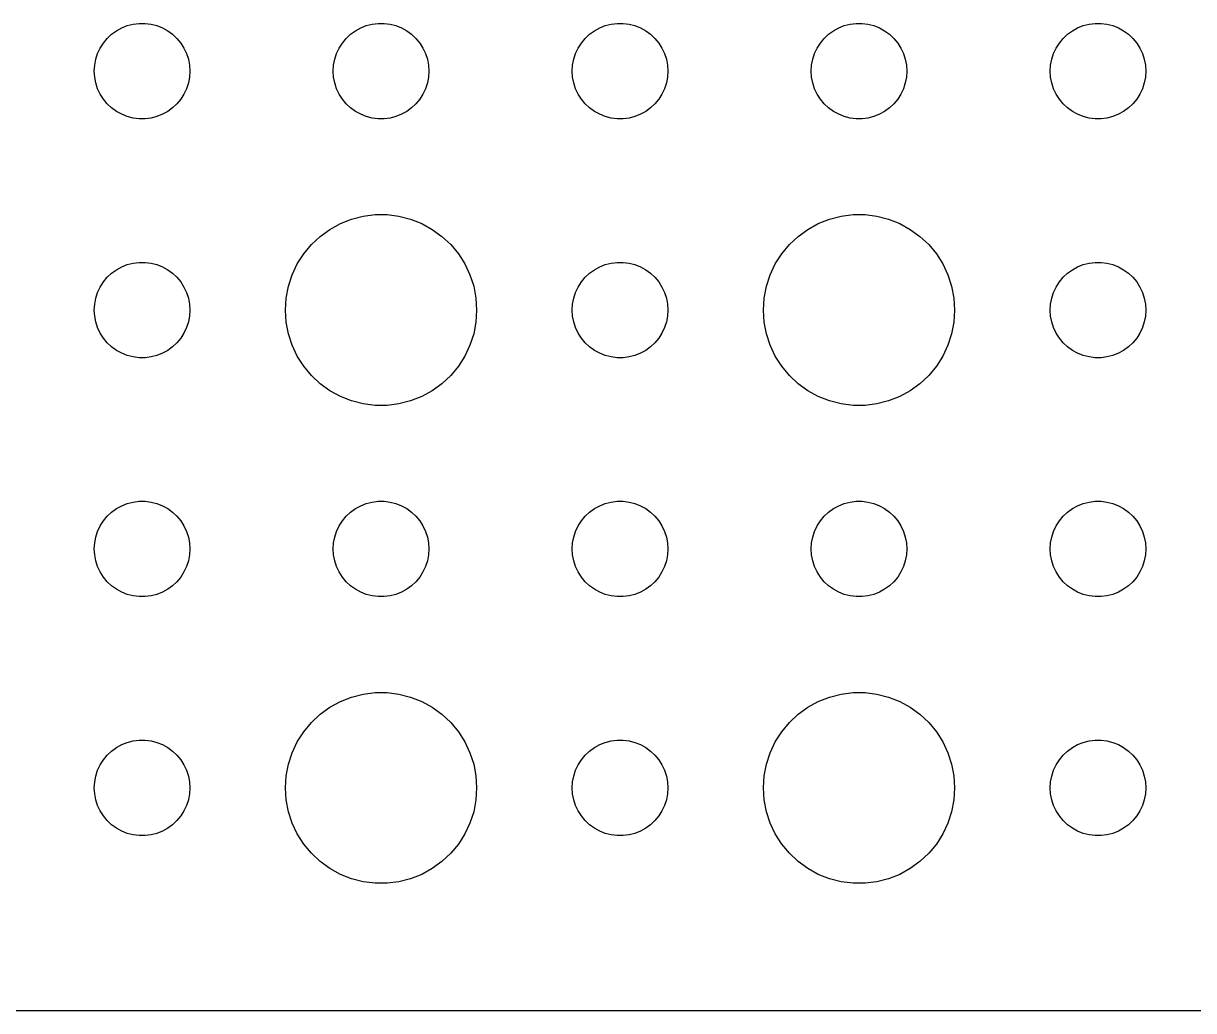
# Model space of a CAD drawing. Header units: metres. Extents: x -164 to 164, y -37 to 37.
# Drawn here: x -123.72 to -87, y -36.99 to -6 of the extents above; entities that cross this region are included whole.
import ezdxf

# ---------------------------------------------------------------- set-up
doc = ezdxf.new("R2010")
doc.units = ezdxf.units.M

msp = doc.modelspace()

# ---------------------------------------------------------------- linework, layer by layer
for p, q in [((-120.956, -6.34422), (-120.804, -6.23351)), ((-120.804, -6.23351), (-120.639, -6.14275)), ((-120.639, -6.14275), (-120.464, -6.07341)), ((-120.464, -6.07341), (-120.281, -6.02657)), ((-120.281, -6.02657), (-120.094, -6.00294)), ((-120.094, -6.00294), (-119.906, -6.00294)), ((-119.906, -6.00294), (-119.719, -6.02657)), ((-119.719, -6.02657), (-119.536, -6.07341)), ((-119.536, -6.07341), (-119.361, -6.14275)), ((-119.361, -6.14275), (-119.196, -6.23351)), ((-119.196, -6.23351), (-119.044, -6.34422)), ((-113.456, -6.34422), (-113.304, -6.23351)), ((-113.304, -6.23351), (-113.139, -6.14275)), ((-113.139, -6.14275), (-112.964, -6.07341)), ((-112.964, -6.07341), (-112.781, -6.02657)), ((-112.781, -6.02657), (-112.594, -6.00294)), ((-112.594, -6.00294), (-112.406, -6.00294)), ((-112.406, -6.00294), (-112.219, -6.02657)), ((-112.219, -6.02657), (-112.036, -6.07341)), ((-112.036, -6.07341), (-111.861, -6.14275)), ((-111.861, -6.14275), (-111.696, -6.23351)), ((-111.696, -6.23351), (-111.544, -6.34422)), ((-105.956, -6.34422), (-105.804, -6.23351)), ((-105.804, -6.23351), (-105.639, -6.14275)), ((-105.639, -6.14275), (-105.464, -6.07341)), ((-105.464, -6.07341), (-105.281, -6.02657)), ((-105.281, -6.02657), (-105.094, -6.00294)), ((-105.094, -6.00294), (-104.906, -6.00294)), ((-104.906, -6.00294), (-104.719, -6.02657)), ((-104.719, -6.02657), (-104.536, -6.07341)), ((-104.536, -6.07341), (-104.361, -6.14275)), ((-104.361, -6.14275), (-104.196, -6.23351)), ((-104.196, -6.23351), (-104.044, -6.34422)), ((-98.4561, -6.34422), (-98.3037, -6.23351)), ((-98.3037, -6.23351), (-98.1387, -6.14275)), ((-98.1387, -6.14275), (-97.9635, -6.07341)), ((-97.9635, -6.07341), (-97.7811, -6.02657)), ((-97.7811, -6.02657), (-97.5942, -6.00294)), ((-97.5942, -6.00294), (-97.4058, -6.00294)), ((-97.4058, -6.00294), (-97.2189, -6.02657)), ((-97.2189, -6.02657), (-97.0365, -6.07341)), ((-97.0365, -6.07341), (-96.8613, -6.14275)), ((-96.8613, -6.14275), (-96.6963, -6.23351)), ((-96.6963, -6.23351), (-96.5439, -6.34422)), ((-90.9561, -6.34422), (-90.8037, -6.23351)), ((-90.8037, -6.23351), (-90.6387, -6.14275)), ((-90.6387, -6.14275), (-90.4635, -6.07341)), ((-90.4635, -6.07341), (-90.2811, -6.02657)), ((-90.2811, -6.02657), (-90.0942, -6.00294)), ((-90.0942, -6.00294), (-89.9058, -6.00294)), ((-89.9058, -6.00294), (-89.7189, -6.02657)), ((-89.7189, -6.02657), (-89.5365, -6.07341)), ((-89.5365, -6.07341), (-89.3613, -6.14275)), ((-89.3613, -6.14275), (-89.1963, -6.23351)), ((-89.1963, -6.23351), (-89.0439, -6.34422)), ((-121.214, -6.61832), (-121.093, -6.47318)), ((-121.093, -6.47318), (-120.956, -6.34422)), ((-119.044, -6.34422), (-118.907, -6.47318)), ((-118.907, -6.47318), (-118.786, -6.61832)), ((-113.714, -6.61832), (-113.593, -6.47318)), ((-113.593, -6.47318), (-113.456, -6.34422)), ((-111.544, -6.34422), (-111.407, -6.47318)), ((-111.407, -6.47318), (-111.286, -6.61832)), ((-106.214, -6.61832), (-106.093, -6.47318)), ((-106.093, -6.47318), (-105.956, -6.34422)), ((-104.044, -6.34422), (-103.907, -6.47318)), ((-103.907, -6.47318), (-103.786, -6.61832)), ((-98.7135, -6.61832), (-98.5934, -6.47318)), ((-98.5934, -6.47318), (-98.4561, -6.34422)), ((-96.5439, -6.34422), (-96.4065, -6.47318)), ((-96.4065, -6.47318), (-96.2865, -6.61832)), ((-91.2135, -6.61832), (-91.0934, -6.47318)), ((-91.0934, -6.47318), (-90.9561, -6.34422)), ((-89.0439, -6.34422), (-88.9065, -6.47318)), ((-88.9065, -6.47318), (-88.7865, -6.61832)), ((-121.453, -7.12695), (-121.395, -6.9478)), ((-121.395, -6.9478), (-121.314, -6.77736)), ((-121.314, -6.77736), (-121.214, -6.61832)), ((-118.786, -6.61832), (-118.686, -6.77736)), ((-118.686, -6.77736), (-118.605, -6.9478)), ((-118.605, -6.9478), (-118.547, -7.12695)), ((-113.953, -7.12695), (-113.895, -6.9478)), ((-113.895, -6.9478), (-113.814, -6.77736)), ((-113.814, -6.77736), (-113.714, -6.61832)), ((-111.286, -6.61832), (-111.186, -6.77736)), ((-111.186, -6.77736), (-111.105, -6.9478)), ((-111.105, -6.9478), (-111.047, -7.12695)), ((-106.453, -7.12695), (-106.395, -6.9478)), ((-106.395, -6.9478), (-106.314, -6.77736)), ((-106.314, -6.77736), (-106.214, -6.61832)), ((-103.786, -6.61832), (-103.686, -6.77736)), ((-103.686, -6.77736), (-103.605, -6.9478)), ((-103.605, -6.9478), (-103.547, -7.12695)), ((-98.9529, -7.12695), (-98.8947, -6.9478)), ((-98.8947, -6.9478), (-98.8145, -6.77736)), ((-98.8145, -6.77736), (-98.7135, -6.61832)), ((-96.2865, -6.61832), (-96.1855, -6.77736)), ((-96.1855, -6.77736), (-96.1053, -6.9478)), ((-96.1053, -6.9478), (-96.0471, -7.12695)), ((-91.4529, -7.12695), (-91.3947, -6.9478)), ((-91.3947, -6.9478), (-91.3145, -6.77736)), ((-91.3145, -6.77736), (-91.2135, -6.61832)), ((-88.7865, -6.61832), (-88.6855, -6.77736)), ((-88.6855, -6.77736), (-88.6053, -6.9478)), ((-88.6053, -6.9478), (-88.5471, -7.12695)), ((-121.5, -7.5), (-121.488, -7.312)), ((-121.488, -7.312), (-121.453, -7.12695)), ((-118.547, -7.12695), (-118.512, -7.312)), ((-118.512, -7.312), (-118.5, -7.5)), ((-114, -7.5), (-113.988, -7.312)), ((-113.988, -7.312), (-113.953, -7.12695)), ((-111.047, -7.12695), (-111.012, -7.312)), ((-111.012, -7.312), (-111, -7.5)), ((-106.5, -7.5), (-106.488, -7.312)), ((-106.488, -7.312), (-106.453, -7.12695)), ((-103.547, -7.12695), (-103.512, -7.312)), ((-103.512, -7.312), (-103.5, -7.5)), ((-99, -7.5), (-98.9882, -7.312)), ((-98.9882, -7.312), (-98.9529, -7.12695)), ((-96.0471, -7.12695), (-96.0118, -7.312)), ((-96.0118, -7.312), (-96, -7.5)), ((-91.5, -7.5), (-91.4882, -7.312)), ((-91.4882, -7.312), (-91.4529, -7.12695)), ((-88.5471, -7.12695), (-88.5118, -7.312)), ((-88.5118, -7.312), (-88.5, -7.5)), ((-121.488, -7.68799), (-121.5, -7.5)), ((-121.453, -7.87303), (-121.488, -7.68799)), ((-118.512, -7.68799), (-118.547, -7.87303)), ((-118.5, -7.5), (-118.512, -7.68799)), ((-113.988, -7.68799), (-114, -7.5)), ((-113.953, -7.87303), (-113.988, -7.68799)), ((-111.012, -7.68799), (-111.047, -7.87303)), ((-111, -7.5), (-111.012, -7.68799)), ((-106.488, -7.68799), (-106.5, -7.5)), ((-106.453, -7.87303), (-106.488, -7.68799)), ((-103.512, -7.68799), (-103.547, -7.87303)), ((-103.5, -7.5), (-103.512, -7.68799)), ((-98.9882, -7.68799), (-99, -7.5)), ((-98.9529, -7.87303), (-98.9882, -7.68799)), ((-96.0118, -7.68799), (-96.0471, -7.87303)), ((-96, -7.5), (-96.0118, -7.68799)), ((-91.4882, -7.68799), (-91.5, -7.5)), ((-91.4529, -7.87303), (-91.4882, -7.68799)), ((-88.5118, -7.68799), (-88.5471, -7.87303)), ((-88.5, -7.5), (-88.5118, -7.68799)), ((-121.395, -8.05219), (-121.453, -7.87303)), ((-121.314, -8.22263), (-121.395, -8.05219)), ((-118.605, -8.05219), (-118.686, -8.22263)), ((-118.547, -7.87303), (-118.605, -8.05219)), ((-113.895, -8.05219), (-113.953, -7.87303)), ((-113.814, -8.22263), (-113.895, -8.05219)), ((-111.105, -8.05219), (-111.186, -8.22263)), ((-111.047, -7.87303), (-111.105, -8.05219)), ((-106.395, -8.05219), (-106.453, -7.87303)), ((-106.314, -8.22263), (-106.395, -8.05219)), ((-103.605, -8.05219), (-103.686, -8.22263)), ((-103.547, -7.87303), (-103.605, -8.05219)), ((-98.8947, -8.05219), (-98.9529, -7.87303)), ((-98.8145, -8.22263), (-98.8947, -8.05219)), ((-96.1053, -8.05219), (-96.1855, -8.22263)), ((-96.0471, -7.87303), (-96.1053, -8.05219)), ((-91.3947, -8.05219), (-91.4529, -7.87303)), ((-91.3145, -8.22263), (-91.3947, -8.05219)), ((-88.6053, -8.05219), (-88.6855, -8.22263)), ((-88.5471, -7.87303), (-88.6053, -8.05219)), ((-121.214, -8.38167), (-121.314, -8.22263)), ((-121.093, -8.52681), (-121.214, -8.38167)), ((-118.786, -8.38167), (-118.907, -8.52681)), ((-118.686, -8.22263), (-118.786, -8.38167)), ((-113.714, -8.38167), (-113.814, -8.22263)), ((-113.593, -8.52681), (-113.714, -8.38167)), ((-111.286, -8.38167), (-111.407, -8.52681)), ((-111.186, -8.22263), (-111.286, -8.38167)), ((-106.214, -8.38167), (-106.314, -8.22263)), ((-106.093, -8.52681), (-106.214, -8.38167)), ((-103.786, -8.38167), (-103.907, -8.52681)), ((-103.686, -8.22263), (-103.786, -8.38167)), ((-98.7135, -8.38167), (-98.8145, -8.22263)), ((-98.5934, -8.52681), (-98.7135, -8.38167)), ((-96.2865, -8.38167), (-96.4065, -8.52681)), ((-96.1855, -8.22263), (-96.2865, -8.38167)), ((-91.2135, -8.38167), (-91.3145, -8.22263)), ((-91.0934, -8.52681), (-91.2135, -8.38167)), ((-88.7865, -8.38167), (-88.9065, -8.52681)), ((-88.6855, -8.22263), (-88.7865, -8.38167)), ((-120.956, -8.65576), (-121.093, -8.52681)), ((-120.804, -8.76648), (-120.956, -8.65576)), ((-120.639, -8.85724), (-120.804, -8.76648)), ((-119.196, -8.76648), (-119.361, -8.85724)), ((-119.044, -8.65576), (-119.196, -8.76648)), ((-118.907, -8.52681), (-119.044, -8.65576)), ((-113.456, -8.65576), (-113.593, -8.52681)), ((-113.304, -8.76648), (-113.456, -8.65576)), ((-113.139, -8.85724), (-113.304, -8.76648)), ((-111.696, -8.76648), (-111.861, -8.85724)), ((-111.544, -8.65576), (-111.696, -8.76648)), ((-111.407, -8.52681), (-111.544, -8.65576)), ((-105.956, -8.65576), (-106.093, -8.52681)), ((-105.804, -8.76648), (-105.956, -8.65576)), ((-105.639, -8.85724), (-105.804, -8.76648)), ((-104.196, -8.76648), (-104.361, -8.85724)), ((-104.044, -8.65576), (-104.196, -8.76648)), ((-103.907, -8.52681), (-104.044, -8.65576)), ((-98.4561, -8.65576), (-98.5934, -8.52681)), ((-98.3037, -8.76648), (-98.4561, -8.65576)), ((-98.1387, -8.85724), (-98.3037, -8.76648)), ((-96.6963, -8.76648), (-96.8613, -8.85724)), ((-96.5439, -8.65576), (-96.6963, -8.76648)), ((-96.4065, -8.52681), (-96.5439, -8.65576)), ((-90.9561, -8.65576), (-91.0934, -8.52681)), ((-90.8037, -8.76648), (-90.9561, -8.65576)), ((-90.6387, -8.85724), (-90.8037, -8.76648)), ((-89.1963, -8.76648), (-89.3613, -8.85724)), ((-89.0439, -8.65576), (-89.1963, -8.76648)), ((-88.9065, -8.52681), (-89.0439, -8.65576)), ((-120.464, -8.92657), (-120.639, -8.85724)), ((-120.281, -8.97342), (-120.464, -8.92657)), ((-120.094, -8.99704), (-120.281, -8.97342)), ((-119.906, -8.99704), (-120.094, -8.99704)), ((-119.719, -8.97342), (-119.906, -8.99704)), ((-119.536, -8.92657), (-119.719, -8.97342)), ((-119.361, -8.85724), (-119.536, -8.92657)), ((-112.964, -8.92657), (-113.139, -8.85724)), ((-112.781, -8.97342), (-112.964, -8.92657)), ((-112.594, -8.99704), (-112.781, -8.97342)), ((-112.406, -8.99704), (-112.594, -8.99704)), ((-112.219, -8.97342), (-112.406, -8.99704)), ((-112.036, -8.92657), (-112.219, -8.97342)), ((-111.861, -8.85724), (-112.036, -8.92657)), ((-105.464, -8.92657), (-105.639, -8.85724)), ((-105.281, -8.97342), (-105.464, -8.92657)), ((-105.094, -8.99704), (-105.281, -8.97342)), ((-104.906, -8.99704), (-105.094, -8.99704)), ((-104.719, -8.97342), (-104.906, -8.99704)), ((-104.536, -8.92657), (-104.719, -8.97342)), ((-104.361, -8.85724), (-104.536, -8.92657)), ((-97.9635, -8.92657), (-98.1387, -8.85724)), ((-97.7811, -8.97342), (-97.9635, -8.92657)), ((-97.5942, -8.99704), (-97.7811, -8.97342)), ((-97.4058, -8.99704), (-97.5942, -8.99704)), ((-97.2189, -8.97342), (-97.4058, -8.99704)), ((-97.0365, -8.92657), (-97.2189, -8.97342)), ((-96.8613, -8.85724), (-97.0365, -8.92657)), ((-90.4635, -8.92657), (-90.6387, -8.85724)), ((-90.2811, -8.97342), (-90.4635, -8.92657)), ((-90.0942, -8.99704), (-90.2811, -8.97342)), ((-89.9058, -8.99704), (-90.0942, -8.99704)), ((-89.7189, -8.97342), (-89.9058, -8.99704)), ((-89.5365, -8.92657), (-89.7189, -8.97342)), ((-89.3613, -8.85724), (-89.5365, -8.92657)), ((-113.427, -12.1468), (-113.062, -12.0531)), ((-113.062, -12.0531), (-112.688, -12.0059)), ((-112.688, -12.0059), (-112.312, -12.0059)), ((-112.312, -12.0059), (-111.938, -12.0531)), ((-111.938, -12.0531), (-111.573, -12.1468)), ((-98.427, -12.1468), (-98.0621, -12.0531)), ((-98.0621, -12.0531), (-97.6884, -12.0059)), ((-97.6884, -12.0059), (-97.3116, -12.0059)), ((-97.3116, -12.0059), (-96.9379, -12.0531)), ((-96.9379, -12.0531), (-96.573, -12.1468)), ((-114.412, -12.6884), (-114.107, -12.467)), ((-114.107, -12.467), (-113.777, -12.2855)), ((-113.777, -12.2855), (-113.427, -12.1468)), ((-111.573, -12.1468), (-111.223, -12.2855)), ((-111.223, -12.2855), (-110.893, -12.467)), ((-110.893, -12.467), (-110.588, -12.6884)), ((-99.4123, -12.6884), (-99.1075, -12.467)), ((-99.1075, -12.467), (-98.7773, -12.2855)), ((-98.7773, -12.2855), (-98.427, -12.1468)), ((-96.573, -12.1468), (-96.2227, -12.2855)), ((-96.2227, -12.2855), (-95.8925, -12.467)), ((-95.8925, -12.467), (-95.5877, -12.6884)), ((-114.687, -12.9464), (-114.412, -12.6884)), ((-110.588, -12.6884), (-110.313, -12.9464)), ((-99.6869, -12.9464), (-99.4123, -12.6884)), ((-95.5877, -12.6884), (-95.3131, -12.9464)), ((-114.927, -13.2366), (-114.687, -12.9464)), ((-110.313, -12.9464), (-110.073, -13.2366)), ((-99.927, -13.2366), (-99.6869, -12.9464)), ((-95.3131, -12.9464), (-95.073, -13.2366)), ((-120.639, -13.6427), (-120.464, -13.5734)), ((-120.464, -13.5734), (-120.281, -13.5266)), ((-120.281, -13.5266), (-120.094, -13.5029)), ((-120.094, -13.5029), (-119.906, -13.5029)), ((-119.906, -13.5029), (-119.719, -13.5266)), ((-119.719, -13.5266), (-119.536, -13.5734)), ((-119.536, -13.5734), (-119.361, -13.6427)), ((-115.289, -13.8956), (-115.129, -13.5547)), ((-115.129, -13.5547), (-114.927, -13.2366)), ((-110.073, -13.2366), (-109.871, -13.5547)), ((-109.871, -13.5547), (-109.711, -13.8956)), ((-105.639, -13.6427), (-105.464, -13.5734)), ((-105.464, -13.5734), (-105.281, -13.5266)), ((-105.281, -13.5266), (-105.094, -13.5029)), ((-105.094, -13.5029), (-104.906, -13.5029)), ((-104.906, -13.5029), (-104.719, -13.5266)), ((-104.719, -13.5266), (-104.536, -13.5734)), ((-104.536, -13.5734), (-104.361, -13.6427)), ((-100.289, -13.8956), (-100.129, -13.5547)), ((-100.129, -13.5547), (-99.927, -13.2366)), ((-95.073, -13.2366), (-94.8711, -13.5547)), ((-94.8711, -13.5547), (-94.7107, -13.8956)), ((-90.6387, -13.6427), (-90.4635, -13.5734)), ((-90.4635, -13.5734), (-90.2811, -13.5266)), ((-90.2811, -13.5266), (-90.0942, -13.5029)), ((-90.0942, -13.5029), (-89.9058, -13.5029)), ((-89.9058, -13.5029), (-89.7189, -13.5266)), ((-89.7189, -13.5266), (-89.5365, -13.5734)), ((-89.5365, -13.5734), (-89.3613, -13.6427)), ((-121.093, -13.9732), (-120.956, -13.8442)), ((-120.956, -13.8442), (-120.804, -13.7335)), ((-120.804, -13.7335), (-120.639, -13.6427)), ((-119.361, -13.6427), (-119.196, -13.7335)), ((-119.196, -13.7335), (-119.044, -13.8442)), ((-119.044, -13.8442), (-118.907, -13.9732)), ((-115.406, -14.2539), (-115.289, -13.8956)), ((-109.711, -13.8956), (-109.594, -14.2539)), ((-106.093, -13.9732), (-105.956, -13.8442)), ((-105.956, -13.8442), (-105.804, -13.7335)), ((-105.804, -13.7335), (-105.639, -13.6427)), ((-104.361, -13.6427), (-104.196, -13.7335)), ((-104.196, -13.7335), (-104.044, -13.8442)), ((-104.044, -13.8442), (-103.907, -13.9732)), ((-100.406, -14.2539), (-100.289, -13.8956)), ((-94.7107, -13.8956), (-94.5943, -14.2539)), ((-91.0934, -13.9732), (-90.9561, -13.8442)), ((-90.9561, -13.8442), (-90.8037, -13.7335)), ((-90.8037, -13.7335), (-90.6387, -13.6427)), ((-89.3613, -13.6427), (-89.1963, -13.7335)), ((-89.1963, -13.7335), (-89.0439, -13.8442)), ((-89.0439, -13.8442), (-88.9065, -13.9732)), ((-121.395, -14.4478), (-121.314, -14.2774)), ((-121.314, -14.2774), (-121.214, -14.1183)), ((-121.214, -14.1183), (-121.093, -13.9732)), ((-118.907, -13.9732), (-118.786, -14.1183)), ((-118.786, -14.1183), (-118.686, -14.2774)), ((-118.686, -14.2774), (-118.605, -14.4478)), ((-115.476, -14.624), (-115.406, -14.2539)), ((-109.594, -14.2539), (-109.524, -14.624)), ((-106.395, -14.4478), (-106.314, -14.2774)), ((-106.314, -14.2774), (-106.214, -14.1183)), ((-106.214, -14.1183), (-106.093, -13.9732)), ((-103.907, -13.9732), (-103.786, -14.1183)), ((-103.786, -14.1183), (-103.686, -14.2774)), ((-103.686, -14.2774), (-103.605, -14.4478)), ((-100.476, -14.624), (-100.406, -14.2539)), ((-94.5943, -14.2539), (-94.5237, -14.624)), ((-91.3947, -14.4478), (-91.3145, -14.2774)), ((-91.3145, -14.2774), (-91.2135, -14.1183)), ((-91.2135, -14.1183), (-91.0934, -13.9732)), ((-88.9065, -13.9732), (-88.7865, -14.1183)), ((-88.7865, -14.1183), (-88.6855, -14.2774)), ((-88.6855, -14.2774), (-88.6053, -14.4478)), ((-121.488, -14.812), (-121.453, -14.627)), ((-121.453, -14.627), (-121.395, -14.4478)), ((-118.605, -14.4478), (-118.547, -14.627)), ((-118.547, -14.627), (-118.512, -14.812)), ((-115.5, -15), (-115.476, -14.624)), ((-109.524, -14.624), (-109.5, -15)), ((-106.488, -14.812), (-106.453, -14.627)), ((-106.453, -14.627), (-106.395, -14.4478)), ((-103.605, -14.4478), (-103.547, -14.627)), ((-103.547, -14.627), (-103.512, -14.812)), ((-100.5, -15), (-100.476, -14.624)), ((-94.5237, -14.624), (-94.5, -15)), ((-91.4882, -14.812), (-91.4529, -14.627)), ((-91.4529, -14.627), (-91.3947, -14.4478)), ((-88.6053, -14.4478), (-88.5471, -14.627)), ((-88.5471, -14.627), (-88.5118, -14.812)), ((-121.5, -15), (-121.488, -14.812)), ((-121.488, -15.188), (-121.5, -15)), ((-118.512, -14.812), (-118.5, -15)), ((-118.5, -15), (-118.512, -15.188)), ((-115.476, -15.376), (-115.5, -15)), ((-109.5, -15), (-109.524, -15.376)), ((-106.5, -15), (-106.488, -14.812)), ((-106.488, -15.188), (-106.5, -15)), ((-103.512, -14.812), (-103.5, -15)), ((-103.5, -15), (-103.512, -15.188)), ((-100.476, -15.376), (-100.5, -15)), ((-94.5, -15), (-94.5237, -15.376)), ((-91.5, -15), (-91.4882, -14.812)), ((-91.4882, -15.188), (-91.5, -15)), ((-88.5118, -14.812), (-88.5, -15)), ((-88.5, -15), (-88.5118, -15.188)), ((-121.453, -15.373), (-121.488, -15.188)), ((-121.395, -15.5522), (-121.453, -15.373)), ((-118.547, -15.373), (-118.605, -15.5522)), ((-118.512, -15.188), (-118.547, -15.373)), ((-115.406, -15.7461), (-115.476, -15.376)), ((-109.524, -15.376), (-109.594, -15.7461)), ((-106.453, -15.373), (-106.488, -15.188)), ((-106.395, -15.5522), (-106.453, -15.373)), ((-103.547, -15.373), (-103.605, -15.5522)), ((-103.512, -15.188), (-103.547, -15.373)), ((-100.406, -15.7461), (-100.476, -15.376)), ((-94.5237, -15.376), (-94.5943, -15.7461)), ((-91.4529, -15.373), (-91.4882, -15.188)), ((-91.3947, -15.5522), (-91.4529, -15.373)), ((-88.5471, -15.373), (-88.6053, -15.5522)), ((-88.5118, -15.188), (-88.5471, -15.373)), ((-121.314, -15.7226), (-121.395, -15.5522)), ((-121.214, -15.8817), (-121.314, -15.7226)), ((-118.686, -15.7226), (-118.786, -15.8817)), ((-118.605, -15.5522), (-118.686, -15.7226)), ((-115.289, -16.1044), (-115.406, -15.7461)), ((-109.594, -15.7461), (-109.711, -16.1044)), ((-106.314, -15.7226), (-106.395, -15.5522)), ((-106.214, -15.8817), (-106.314, -15.7226)), ((-103.686, -15.7226), (-103.786, -15.8817)), ((-103.605, -15.5522), (-103.686, -15.7226)), ((-100.289, -16.1044), (-100.406, -15.7461)), ((-94.5943, -15.7461), (-94.7107, -16.1044)), ((-91.3145, -15.7226), (-91.3947, -15.5522)), ((-91.2135, -15.8817), (-91.3145, -15.7226)), ((-88.6855, -15.7226), (-88.7865, -15.8817)), ((-88.6053, -15.5522), (-88.6855, -15.7226)), ((-121.093, -16.0268), (-121.214, -15.8817)), ((-120.956, -16.1558), (-121.093, -16.0268)), ((-120.804, -16.2665), (-120.956, -16.1558)), ((-119.044, -16.1558), (-119.196, -16.2665)), ((-118.907, -16.0268), (-119.044, -16.1558)), ((-118.786, -15.8817), (-118.907, -16.0268)), ((-115.129, -16.4453), (-115.289, -16.1044)), ((-109.711, -16.1044), (-109.871, -16.4453)), ((-106.093, -16.0268), (-106.214, -15.8817)), ((-105.956, -16.1558), (-106.093, -16.0268)), ((-105.804, -16.2665), (-105.956, -16.1558)), ((-104.044, -16.1558), (-104.196, -16.2665)), ((-103.907, -16.0268), (-104.044, -16.1558)), ((-103.786, -15.8817), (-103.907, -16.0268)), ((-100.129, -16.4453), (-100.289, -16.1044)), ((-94.7107, -16.1044), (-94.8711, -16.4453)), ((-91.0934, -16.0268), (-91.2135, -15.8817)), ((-90.9561, -16.1558), (-91.0934, -16.0268)), ((-90.8037, -16.2665), (-90.9561, -16.1558)), ((-89.0439, -16.1558), (-89.1963, -16.2665)), ((-88.9065, -16.0268), (-89.0439, -16.1558)), ((-88.7865, -15.8817), (-88.9065, -16.0268)), ((-120.639, -16.3572), (-120.804, -16.2665)), ((-120.464, -16.4266), (-120.639, -16.3572)), ((-120.281, -16.4734), (-120.464, -16.4266)), ((-120.094, -16.497), (-120.281, -16.4734)), ((-119.906, -16.497), (-120.094, -16.497)), ((-119.719, -16.4734), (-119.906, -16.497)), ((-119.536, -16.4266), (-119.719, -16.4734)), ((-119.361, -16.3572), (-119.536, -16.4266)), ((-119.196, -16.2665), (-119.361, -16.3572)), ((-114.927, -16.7634), (-115.129, -16.4453)), ((-109.871, -16.4453), (-110.073, -16.7634)), ((-105.639, -16.3572), (-105.804, -16.2665)), ((-105.464, -16.4266), (-105.639, -16.3572)), ((-105.281, -16.4734), (-105.464, -16.4266)), ((-105.094, -16.497), (-105.281, -16.4734)), ((-104.906, -16.497), (-105.094, -16.497)), ((-104.719, -16.4734), (-104.906, -16.497)), ((-104.536, -16.4266), (-104.719, -16.4734)), ((-104.361, -16.3572), (-104.536, -16.4266)), ((-104.196, -16.2665), (-104.361, -16.3572)), ((-99.927, -16.7634), (-100.129, -16.4453)), ((-94.8711, -16.4453), (-95.073, -16.7634)), ((-90.6387, -16.3572), (-90.8037, -16.2665)), ((-90.4635, -16.4266), (-90.6387, -16.3572)), ((-90.2811, -16.4734), (-90.4635, -16.4266)), ((-90.0942, -16.497), (-90.2811, -16.4734)), ((-89.9058, -16.497), (-90.0942, -16.497)), ((-89.7189, -16.4734), (-89.9058, -16.497)), ((-89.5365, -16.4266), (-89.7189, -16.4734)), ((-89.3613, -16.3572), (-89.5365, -16.4266)), ((-89.1963, -16.2665), (-89.3613, -16.3572)), ((-114.687, -17.0536), (-114.927, -16.7634)), ((-110.073, -16.7634), (-110.313, -17.0536)), ((-99.6869, -17.0536), (-99.927, -16.7634)), ((-95.073, -16.7634), (-95.3131, -17.0536)), ((-114.412, -17.3115), (-114.687, -17.0536)), ((-110.313, -17.0536), (-110.588, -17.3115)), ((-99.4123, -17.3115), (-99.6869, -17.0536)), ((-95.3131, -17.0536), (-95.5877, -17.3115)), ((-114.107, -17.533), (-114.412, -17.3115)), ((-113.777, -17.7145), (-114.107, -17.533)), ((-110.893, -17.533), (-111.223, -17.7145)), ((-110.588, -17.3115), (-110.893, -17.533)), ((-99.1075, -17.533), (-99.4123, -17.3115)), ((-98.7773, -17.7145), (-99.1075, -17.533)), ((-95.8925, -17.533), (-96.2227, -17.7145)), ((-95.5877, -17.3115), (-95.8925, -17.533)), ((-113.427, -17.8532), (-113.777, -17.7145)), ((-113.062, -17.9469), (-113.427, -17.8532)), ((-112.688, -17.9941), (-113.062, -17.9469)), ((-112.312, -17.9941), (-112.688, -17.9941)), ((-111.938, -17.9469), (-112.312, -17.9941)), ((-111.573, -17.8532), (-111.938, -17.9469)), ((-111.223, -17.7145), (-111.573, -17.8532)), ((-98.427, -17.8532), (-98.7773, -17.7145)), ((-98.0621, -17.9469), (-98.427, -17.8532)), ((-97.6884, -17.9941), (-98.0621, -17.9469)), ((-97.3116, -17.9941), (-97.6884, -17.9941)), ((-96.9379, -17.9469), (-97.3116, -17.9941)), ((-96.573, -17.8532), (-96.9379, -17.9469)), ((-96.2227, -17.7145), (-96.573, -17.8532)), ((-120.956, -21.3442), (-120.804, -21.2335)), ((-120.804, -21.2335), (-120.639, -21.1427)), ((-120.639, -21.1427), (-120.464, -21.0734)), ((-120.464, -21.0734), (-120.281, -21.0266)), ((-120.281, -21.0266), (-120.094, -21.003)), ((-120.094, -21.003), (-119.906, -21.003)), ((-119.906, -21.003), (-119.719, -21.0266)), ((-119.719, -21.0266), (-119.536, -21.0734)), ((-119.536, -21.0734), (-119.361, -21.1427)), ((-119.361, -21.1427), (-119.196, -21.2335)), ((-119.196, -21.2335), (-119.044, -21.3442)), ((-113.456, -21.3442), (-113.304, -21.2335)), ((-113.304, -21.2335), (-113.139, -21.1427)), ((-113.139, -21.1427), (-112.964, -21.0734)), ((-112.964, -21.0734), (-112.781, -21.0266)), ((-112.781, -21.0266), (-112.594, -21.003)), ((-112.594, -21.003), (-112.406, -21.003)), ((-112.406, -21.003), (-112.219, -21.0266)), ((-112.219, -21.0266), (-112.036, -21.0734)), ((-112.036, -21.0734), (-111.861, -21.1427)), ((-111.861, -21.1427), (-111.696, -21.2335)), ((-111.696, -21.2335), (-111.544, -21.3442)), ((-105.956, -21.3442), (-105.804, -21.2335)), ((-105.804, -21.2335), (-105.639, -21.1427)), ((-105.639, -21.1427), (-105.464, -21.0734)), ((-105.464, -21.0734), (-105.281, -21.0266)), ((-105.281, -21.0266), (-105.094, -21.003)), ((-105.094, -21.003), (-104.906, -21.003)), ((-104.906, -21.003), (-104.719, -21.0266)), ((-104.719, -21.0266), (-104.536, -21.0734)), ((-104.536, -21.0734), (-104.361, -21.1427)), ((-104.361, -21.1427), (-104.196, -21.2335)), ((-104.196, -21.2335), (-104.044, -21.3442)), ((-98.4561, -21.3442), (-98.3037, -21.2335)), ((-98.3037, -21.2335), (-98.1387, -21.1427)), ((-98.1387, -21.1427), (-97.9635, -21.0734)), ((-97.9635, -21.0734), (-97.7811, -21.0266)), ((-97.7811, -21.0266), (-97.5942, -21.003)), ((-97.5942, -21.003), (-97.4058, -21.003)), ((-97.4058, -21.003), (-97.2189, -21.0266)), ((-97.2189, -21.0266), (-97.0365, -21.0734)), ((-97.0365, -21.0734), (-96.8613, -21.1427)), ((-96.8613, -21.1427), (-96.6963, -21.2335)), ((-96.6963, -21.2335), (-96.5439, -21.3442)), ((-90.9561, -21.3442), (-90.8037, -21.2335)), ((-90.8037, -21.2335), (-90.6387, -21.1427)), ((-90.6387, -21.1427), (-90.4635, -21.0734)), ((-90.4635, -21.0734), (-90.2811, -21.0266)), ((-90.2811, -21.0266), (-90.0942, -21.003)), ((-90.0942, -21.003), (-89.9058, -21.003)), ((-89.9058, -21.003), (-89.7189, -21.0266)), ((-89.7189, -21.0266), (-89.5365, -21.0734)), ((-89.5365, -21.0734), (-89.3613, -21.1427)), ((-89.3613, -21.1427), (-89.1963, -21.2335)), ((-89.1963, -21.2335), (-89.0439, -21.3442)), ((-121.314, -21.7774), (-121.214, -21.6183)), ((-121.214, -21.6183), (-121.093, -21.4732)), ((-121.093, -21.4732), (-120.956, -21.3442)), ((-119.044, -21.3442), (-118.907, -21.4732)), ((-118.907, -21.4732), (-118.786, -21.6183)), ((-118.786, -21.6183), (-118.686, -21.7774)), ((-113.814, -21.7774), (-113.714, -21.6183)), ((-113.714, -21.6183), (-113.593, -21.4732)), ((-113.593, -21.4732), (-113.456, -21.3442)), ((-111.544, -21.3442), (-111.407, -21.4732)), ((-111.407, -21.4732), (-111.286, -21.6183)), ((-111.286, -21.6183), (-111.186, -21.7774)), ((-106.314, -21.7774), (-106.214, -21.6183)), ((-106.214, -21.6183), (-106.093, -21.4732)), ((-106.093, -21.4732), (-105.956, -21.3442)), ((-104.044, -21.3442), (-103.907, -21.4732)), ((-103.907, -21.4732), (-103.786, -21.6183)), ((-103.786, -21.6183), (-103.686, -21.7774)), ((-98.8145, -21.7774), (-98.7135, -21.6183)), ((-98.7135, -21.6183), (-98.5934, -21.4732)), ((-98.5934, -21.4732), (-98.4561, -21.3442)), ((-96.5439, -21.3442), (-96.4065, -21.4732)), ((-96.4065, -21.4732), (-96.2865, -21.6183)), ((-96.2865, -21.6183), (-96.1855, -21.7774)), ((-91.3145, -21.7774), (-91.2135, -21.6183)), ((-91.2135, -21.6183), (-91.0934, -21.4732)), ((-91.0934, -21.4732), (-90.9561, -21.3442)), ((-89.0439, -21.3442), (-88.9065, -21.4732)), ((-88.9065, -21.4732), (-88.7865, -21.6183)), ((-88.7865, -21.6183), (-88.6855, -21.7774)), ((-121.453, -22.127), (-121.395, -21.9478)), ((-121.395, -21.9478), (-121.314, -21.7774)), ((-118.686, -21.7774), (-118.605, -21.9478)), ((-118.605, -21.9478), (-118.547, -22.127)), ((-113.953, -22.127), (-113.895, -21.9478)), ((-113.895, -21.9478), (-113.814, -21.7774)), ((-111.186, -21.7774), (-111.105, -21.9478)), ((-111.105, -21.9478), (-111.047, -22.127)), ((-106.453, -22.127), (-106.395, -21.9478)), ((-106.395, -21.9478), (-106.314, -21.7774)), ((-103.686, -21.7774), (-103.605, -21.9478)), ((-103.605, -21.9478), (-103.547, -22.127)), ((-98.9529, -22.127), (-98.8947, -21.9478)), ((-98.8947, -21.9478), (-98.8145, -21.7774)), ((-96.1855, -21.7774), (-96.1053, -21.9478)), ((-96.1053, -21.9478), (-96.0471, -22.127)), ((-91.4529, -22.127), (-91.3947, -21.9478)), ((-91.3947, -21.9478), (-91.3145, -21.7774)), ((-88.6855, -21.7774), (-88.6053, -21.9478)), ((-88.6053, -21.9478), (-88.5471, -22.127)), ((-121.5, -22.5), (-121.488, -22.312)), ((-121.488, -22.312), (-121.453, -22.127)), ((-118.547, -22.127), (-118.512, -22.312)), ((-118.512, -22.312), (-118.5, -22.5)), ((-114, -22.5), (-113.988, -22.312)), ((-113.988, -22.312), (-113.953, -22.127)), ((-111.047, -22.127), (-111.012, -22.312)), ((-111.012, -22.312), (-111, -22.5)), ((-106.5, -22.5), (-106.488, -22.312)), ((-106.488, -22.312), (-106.453, -22.127)), ((-103.547, -22.127), (-103.512, -22.312)), ((-103.512, -22.312), (-103.5, -22.5)), ((-99, -22.5), (-98.9882, -22.312)), ((-98.9882, -22.312), (-98.9529, -22.127)), ((-96.0471, -22.127), (-96.0118, -22.312)), ((-96.0118, -22.312), (-96, -22.5)), ((-91.5, -22.5), (-91.4882, -22.312)), ((-91.4882, -22.312), (-91.4529, -22.127)), ((-88.5471, -22.127), (-88.5118, -22.312)), ((-88.5118, -22.312), (-88.5, -22.5)), ((-121.488, -22.688), (-121.5, -22.5)), ((-121.453, -22.873), (-121.488, -22.688)), ((-118.512, -22.688), (-118.547, -22.873)), ((-118.5, -22.5), (-118.512, -22.688)), ((-113.988, -22.688), (-114, -22.5)), ((-113.953, -22.873), (-113.988, -22.688)), ((-111.012, -22.688), (-111.047, -22.873)), ((-111, -22.5), (-111.012, -22.688)), ((-106.488, -22.688), (-106.5, -22.5)), ((-106.453, -22.873), (-106.488, -22.688)), ((-103.512, -22.688), (-103.547, -22.873)), ((-103.5, -22.5), (-103.512, -22.688)), ((-98.9882, -22.688), (-99, -22.5)), ((-98.9529, -22.873), (-98.9882, -22.688)), ((-96.0118, -22.688), (-96.0471, -22.873)), ((-96, -22.5), (-96.0118, -22.688)), ((-91.4882, -22.688), (-91.5, -22.5)), ((-91.4529, -22.873), (-91.4882, -22.688)), ((-88.5118, -22.688), (-88.5471, -22.873)), ((-88.5, -22.5), (-88.5118, -22.688)), ((-121.395, -23.0522), (-121.453, -22.873)), ((-121.314, -23.2226), (-121.395, -23.0522)), ((-118.605, -23.0522), (-118.686, -23.2226)), ((-118.547, -22.873), (-118.605, -23.0522)), ((-113.895, -23.0522), (-113.953, -22.873)), ((-113.814, -23.2226), (-113.895, -23.0522)), ((-111.105, -23.0522), (-111.186, -23.2226)), ((-111.047, -22.873), (-111.105, -23.0522)), ((-106.395, -23.0522), (-106.453, -22.873)), ((-106.314, -23.2226), (-106.395, -23.0522)), ((-103.605, -23.0522), (-103.686, -23.2226)), ((-103.547, -22.873), (-103.605, -23.0522)), ((-98.8947, -23.0522), (-98.9529, -22.873)), ((-98.8145, -23.2226), (-98.8947, -23.0522)), ((-96.1053, -23.0522), (-96.1855, -23.2226)), ((-96.0471, -22.873), (-96.1053, -23.0522)), ((-91.3947, -23.0522), (-91.4529, -22.873)), ((-91.3145, -23.2226), (-91.3947, -23.0522)), ((-88.6053, -23.0522), (-88.6855, -23.2226)), ((-88.5471, -22.873), (-88.6053, -23.0522)), ((-121.214, -23.3817), (-121.314, -23.2226)), ((-121.093, -23.5268), (-121.214, -23.3817)), ((-118.786, -23.3817), (-118.907, -23.5268)), ((-118.686, -23.2226), (-118.786, -23.3817)), ((-113.714, -23.3817), (-113.814, -23.2226)), ((-113.593, -23.5268), (-113.714, -23.3817)), ((-111.286, -23.3817), (-111.407, -23.5268)), ((-111.186, -23.2226), (-111.286, -23.3817)), ((-106.214, -23.3817), (-106.314, -23.2226)), ((-106.093, -23.5268), (-106.214, -23.3817)), ((-103.786, -23.3817), (-103.907, -23.5268)), ((-103.686, -23.2226), (-103.786, -23.3817)), ((-98.7135, -23.3817), (-98.8145, -23.2226)), ((-98.5934, -23.5268), (-98.7135, -23.3817)), ((-96.2865, -23.3817), (-96.4065, -23.5268)), ((-96.1855, -23.2226), (-96.2865, -23.3817)), ((-91.2135, -23.3817), (-91.3145, -23.2226)), ((-91.0934, -23.5268), (-91.2135, -23.3817)), ((-88.7865, -23.3817), (-88.9065, -23.5268)), ((-88.6855, -23.2226), (-88.7865, -23.3817)), ((-120.956, -23.6558), (-121.093, -23.5268)), ((-120.804, -23.7665), (-120.956, -23.6558)), ((-120.639, -23.8572), (-120.804, -23.7665)), ((-120.464, -23.9266), (-120.639, -23.8572)), ((-119.361, -23.8572), (-119.536, -23.9266)), ((-119.196, -23.7665), (-119.361, -23.8572)), ((-119.044, -23.6558), (-119.196, -23.7665)), ((-118.907, -23.5268), (-119.044, -23.6558)), ((-113.456, -23.6558), (-113.593, -23.5268)), ((-113.304, -23.7665), (-113.456, -23.6558)), ((-113.139, -23.8572), (-113.304, -23.7665)), ((-112.964, -23.9266), (-113.139, -23.8572)), ((-111.861, -23.8572), (-112.036, -23.9266)), ((-111.696, -23.7665), (-111.861, -23.8572)), ((-111.544, -23.6558), (-111.696, -23.7665)), ((-111.407, -23.5268), (-111.544, -23.6558)), ((-105.956, -23.6558), (-106.093, -23.5268)), ((-105.804, -23.7665), (-105.956, -23.6558)), ((-105.639, -23.8572), (-105.804, -23.7665)), ((-105.464, -23.9266), (-105.639, -23.8572)), ((-104.361, -23.8572), (-104.536, -23.9266)), ((-104.196, -23.7665), (-104.361, -23.8572)), ((-104.044, -23.6558), (-104.196, -23.7665)), ((-103.907, -23.5268), (-104.044, -23.6558)), ((-98.4561, -23.6558), (-98.5934, -23.5268)), ((-98.3037, -23.7665), (-98.4561, -23.6558)), ((-98.1387, -23.8572), (-98.3037, -23.7665)), ((-97.9635, -23.9266), (-98.1387, -23.8572)), ((-96.8613, -23.8572), (-97.0365, -23.9266)), ((-96.6963, -23.7665), (-96.8613, -23.8572)), ((-96.5439, -23.6558), (-96.6963, -23.7665)), ((-96.4065, -23.5268), (-96.5439, -23.6558)), ((-90.9561, -23.6558), (-91.0934, -23.5268)), ((-90.8037, -23.7665), (-90.9561, -23.6558)), ((-90.6387, -23.8572), (-90.8037, -23.7665)), ((-90.4635, -23.9266), (-90.6387, -23.8572)), ((-89.3613, -23.8572), (-89.5365, -23.9266)), ((-89.1963, -23.7665), (-89.3613, -23.8572)), ((-89.0439, -23.6558), (-89.1963, -23.7665)), ((-88.9065, -23.5268), (-89.0439, -23.6558)), ((-120.281, -23.9734), (-120.464, -23.9266)), ((-120.094, -23.997), (-120.281, -23.9734)), ((-119.906, -23.997), (-120.094, -23.997)), ((-119.719, -23.9734), (-119.906, -23.997)), ((-119.536, -23.9266), (-119.719, -23.9734)), ((-112.781, -23.9734), (-112.964, -23.9266)), ((-112.594, -23.997), (-112.781, -23.9734)), ((-112.406, -23.997), (-112.594, -23.997)), ((-112.219, -23.9734), (-112.406, -23.997)), ((-112.036, -23.9266), (-112.219, -23.9734)), ((-105.281, -23.9734), (-105.464, -23.9266)), ((-105.094, -23.997), (-105.281, -23.9734)), ((-104.906, -23.997), (-105.094, -23.997)), ((-104.719, -23.9734), (-104.906, -23.997)), ((-104.536, -23.9266), (-104.719, -23.9734)), ((-97.7811, -23.9734), (-97.9635, -23.9266)), ((-97.5942, -23.997), (-97.7811, -23.9734)), ((-97.4058, -23.997), (-97.5942, -23.997)), ((-97.2189, -23.9734), (-97.4058, -23.997)), ((-97.0365, -23.9266), (-97.2189, -23.9734)), ((-90.2811, -23.9734), (-90.4635, -23.9266)), ((-90.0942, -23.997), (-90.2811, -23.9734)), ((-89.9058, -23.997), (-90.0942, -23.997)), ((-89.7189, -23.9734), (-89.9058, -23.997)), ((-89.5365, -23.9266), (-89.7189, -23.9734)), ((-113.777, -27.2855), (-113.427, -27.1468)), ((-113.427, -27.1468), (-113.062, -27.0531)), ((-113.062, -27.0531), (-112.688, -27.0059)), ((-112.688, -27.0059), (-112.312, -27.0059)), ((-112.312, -27.0059), (-111.938, -27.0531)), ((-111.938, -27.0531), (-111.573, -27.1468)), ((-111.573, -27.1468), (-111.223, -27.2855)), ((-98.7773, -27.2855), (-98.427, -27.1468)), ((-98.427, -27.1468), (-98.0621, -27.0531)), ((-98.0621, -27.0531), (-97.6884, -27.0059)), ((-97.6884, -27.0059), (-97.3116, -27.0059)), ((-97.3116, -27.0059), (-96.9379, -27.0531)), ((-96.9379, -27.0531), (-96.573, -27.1468)), ((-96.573, -27.1468), (-96.2227, -27.2855)), ((-114.412, -27.6884), (-114.107, -27.467)), ((-114.107, -27.467), (-113.777, -27.2855)), ((-111.223, -27.2855), (-110.893, -27.467)), ((-110.893, -27.467), (-110.588, -27.6884)), ((-99.4123, -27.6884), (-99.1075, -27.467)), ((-99.1075, -27.467), (-98.7773, -27.2855)), ((-96.2227, -27.2855), (-95.8925, -27.467)), ((-95.8925, -27.467), (-95.5877, -27.6884)), ((-114.687, -27.9464), (-114.412, -27.6884)), ((-110.588, -27.6884), (-110.313, -27.9464)), ((-99.6869, -27.9464), (-99.4123, -27.6884)), ((-95.5877, -27.6884), (-95.3131, -27.9464)), ((-115.129, -28.5547), (-114.927, -28.2366)), ((-114.927, -28.2366), (-114.687, -27.9464)), ((-110.313, -27.9464), (-110.073, -28.2366)), ((-110.073, -28.2366), (-109.871, -28.5547)), ((-100.129, -28.5547), (-99.927, -28.2366)), ((-99.927, -28.2366), (-99.6869, -27.9464)), ((-95.3131, -27.9464), (-95.073, -28.2366)), ((-95.073, -28.2366), (-94.8711, -28.5547)), ((-120.804, -28.7335), (-120.639, -28.6427)), ((-120.639, -28.6427), (-120.464, -28.5734)), ((-120.464, -28.5734), (-120.281, -28.5266)), ((-120.281, -28.5266), (-120.094, -28.503)), ((-120.094, -28.503), (-119.906, -28.503)), ((-119.906, -28.503), (-119.719, -28.5266)), ((-119.719, -28.5266), (-119.536, -28.5734)), ((-119.536, -28.5734), (-119.361, -28.6427)), ((-119.361, -28.6427), (-119.196, -28.7335)), ((-115.289, -28.8956), (-115.129, -28.5547)), ((-109.871, -28.5547), (-109.711, -28.8956)), ((-105.804, -28.7335), (-105.639, -28.6427)), ((-105.639, -28.6427), (-105.464, -28.5734)), ((-105.464, -28.5734), (-105.281, -28.5266)), ((-105.281, -28.5266), (-105.094, -28.503)), ((-105.094, -28.503), (-104.906, -28.503)), ((-104.906, -28.503), (-104.719, -28.5266)), ((-104.719, -28.5266), (-104.536, -28.5734)), ((-104.536, -28.5734), (-104.361, -28.6427)), ((-104.361, -28.6427), (-104.196, -28.7335)), ((-100.289, -28.8956), (-100.129, -28.5547)), ((-94.8711, -28.5547), (-94.7107, -28.8956)), ((-90.8037, -28.7335), (-90.6387, -28.6427)), ((-90.6387, -28.6427), (-90.4635, -28.5734)), ((-90.4635, -28.5734), (-90.2811, -28.5266)), ((-90.2811, -28.5266), (-90.0942, -28.503)), ((-90.0942, -28.503), (-89.9058, -28.503)), ((-89.9058, -28.503), (-89.7189, -28.5266)), ((-89.7189, -28.5266), (-89.5365, -28.5734)), ((-89.5365, -28.5734), (-89.3613, -28.6427)), ((-89.3613, -28.6427), (-89.1963, -28.7335)), ((-121.214, -29.1183), (-121.093, -28.9732)), ((-121.093, -28.9732), (-120.956, -28.8442)), ((-120.956, -28.8442), (-120.804, -28.7335)), ((-119.196, -28.7335), (-119.044, -28.8442)), ((-119.044, -28.8442), (-118.907, -28.9732)), ((-118.907, -28.9732), (-118.786, -29.1183)), ((-115.406, -29.2539), (-115.289, -28.8956)), ((-109.711, -28.8956), (-109.594, -29.2539)), ((-106.214, -29.1183), (-106.093, -28.9732)), ((-106.093, -28.9732), (-105.956, -28.8442)), ((-105.956, -28.8442), (-105.804, -28.7335)), ((-104.196, -28.7335), (-104.044, -28.8442)), ((-104.044, -28.8442), (-103.907, -28.9732)), ((-103.907, -28.9732), (-103.786, -29.1183)), ((-100.406, -29.2539), (-100.289, -28.8956)), ((-94.7107, -28.8956), (-94.5943, -29.2539)), ((-91.2135, -29.1183), (-91.0934, -28.9732)), ((-91.0934, -28.9732), (-90.9561, -28.8442)), ((-90.9561, -28.8442), (-90.8037, -28.7335)), ((-89.1963, -28.7335), (-89.0439, -28.8442)), ((-89.0439, -28.8442), (-88.9065, -28.9732)), ((-88.9065, -28.9732), (-88.7865, -29.1183)), ((-121.395, -29.4478), (-121.314, -29.2774)), ((-121.314, -29.2774), (-121.214, -29.1183)), ((-118.786, -29.1183), (-118.686, -29.2774)), ((-118.686, -29.2774), (-118.605, -29.4478)), ((-115.476, -29.624), (-115.406, -29.2539)), ((-109.594, -29.2539), (-109.524, -29.624)), ((-106.395, -29.4478), (-106.314, -29.2774)), ((-106.314, -29.2774), (-106.214, -29.1183)), ((-103.786, -29.1183), (-103.686, -29.2774)), ((-103.686, -29.2774), (-103.605, -29.4478)), ((-100.476, -29.624), (-100.406, -29.2539)), ((-94.5943, -29.2539), (-94.5237, -29.624)), ((-91.3947, -29.4478), (-91.3145, -29.2774)), ((-91.3145, -29.2774), (-91.2135, -29.1183)), ((-88.7865, -29.1183), (-88.6855, -29.2774)), ((-88.6855, -29.2774), (-88.6053, -29.4478)), ((-121.488, -29.812), (-121.453, -29.627)), ((-121.453, -29.627), (-121.395, -29.4478)), ((-118.605, -29.4478), (-118.547, -29.627)), ((-118.547, -29.627), (-118.512, -29.812)), ((-115.5, -30), (-115.476, -29.624)), ((-109.524, -29.624), (-109.5, -30)), ((-106.488, -29.812), (-106.453, -29.627)), ((-106.453, -29.627), (-106.395, -29.4478)), ((-103.605, -29.4478), (-103.547, -29.627)), ((-103.547, -29.627), (-103.512, -29.812)), ((-100.5, -30), (-100.476, -29.624)), ((-94.5237, -29.624), (-94.5, -30)), ((-91.4882, -29.812), (-91.4529, -29.627)), ((-91.4529, -29.627), (-91.3947, -29.4478)), ((-88.6053, -29.4478), (-88.5471, -29.627)), ((-88.5471, -29.627), (-88.5118, -29.812)), ((-121.5, -30), (-121.488, -29.812)), ((-121.488, -30.188), (-121.5, -30)), ((-118.512, -29.812), (-118.5, -30)), ((-118.5, -30), (-118.512, -30.188)), ((-115.476, -30.376), (-115.5, -30)), ((-109.5, -30), (-109.524, -30.376)), ((-106.5, -30), (-106.488, -29.812)), ((-106.488, -30.188), (-106.5, -30)), ((-103.512, -29.812), (-103.5, -30)), ((-103.5, -30), (-103.512, -30.188)), ((-100.476, -30.376), (-100.5, -30)), ((-94.5, -30), (-94.5237, -30.376)), ((-91.5, -30), (-91.4882, -29.812)), ((-91.4882, -30.188), (-91.5, -30)), ((-88.5118, -29.812), (-88.5, -30)), ((-88.5, -30), (-88.5118, -30.188)), ((-121.453, -30.373), (-121.488, -30.188)), ((-121.395, -30.5522), (-121.453, -30.373)), ((-118.547, -30.373), (-118.605, -30.5522)), ((-118.512, -30.188), (-118.547, -30.373)), ((-115.406, -30.7461), (-115.476, -30.376)), ((-109.524, -30.376), (-109.594, -30.7461)), ((-106.453, -30.373), (-106.488, -30.188)), ((-106.395, -30.5522), (-106.453, -30.373)), ((-103.547, -30.373), (-103.605, -30.5522)), ((-103.512, -30.188), (-103.547, -30.373)), ((-100.406, -30.7461), (-100.476, -30.376)), ((-94.5237, -30.376), (-94.5943, -30.7461)), ((-91.4529, -30.373), (-91.4882, -30.188)), ((-91.3947, -30.5522), (-91.4529, -30.373)), ((-88.5471, -30.373), (-88.6053, -30.5522)), ((-88.5118, -30.188), (-88.5471, -30.373)), ((-121.314, -30.7226), (-121.395, -30.5522)), ((-121.214, -30.8817), (-121.314, -30.7226)), ((-118.686, -30.7226), (-118.786, -30.8817)), ((-118.605, -30.5522), (-118.686, -30.7226)), ((-115.289, -31.1044), (-115.406, -30.7461)), ((-109.594, -30.7461), (-109.711, -31.1044)), ((-106.314, -30.7226), (-106.395, -30.5522)), ((-106.214, -30.8817), (-106.314, -30.7226)), ((-103.686, -30.7226), (-103.786, -30.8817)), ((-103.605, -30.5522), (-103.686, -30.7226)), ((-100.289, -31.1044), (-100.406, -30.7461)), ((-94.5943, -30.7461), (-94.7107, -31.1044)), ((-91.3145, -30.7226), (-91.3947, -30.5522)), ((-91.2135, -30.8817), (-91.3145, -30.7226)), ((-88.6855, -30.7226), (-88.7865, -30.8817)), ((-88.6053, -30.5522), (-88.6855, -30.7226)), ((-121.093, -31.0268), (-121.214, -30.8817)), ((-120.956, -31.1558), (-121.093, -31.0268)), ((-120.804, -31.2665), (-120.956, -31.1558)), ((-119.044, -31.1558), (-119.196, -31.2665)), ((-118.907, -31.0268), (-119.044, -31.1558)), ((-118.786, -30.8817), (-118.907, -31.0268)), ((-115.129, -31.4453), (-115.289, -31.1044)), ((-109.711, -31.1044), (-109.871, -31.4453)), ((-106.093, -31.0268), (-106.214, -30.8817)), ((-105.956, -31.1558), (-106.093, -31.0268)), ((-105.804, -31.2665), (-105.956, -31.1558)), ((-104.044, -31.1558), (-104.196, -31.2665)), ((-103.907, -31.0268), (-104.044, -31.1558)), ((-103.786, -30.8817), (-103.907, -31.0268)), ((-100.129, -31.4453), (-100.289, -31.1044)), ((-94.7107, -31.1044), (-94.8711, -31.4453)), ((-91.0934, -31.0268), (-91.2135, -30.8817)), ((-90.9561, -31.1558), (-91.0934, -31.0268)), ((-90.8037, -31.2665), (-90.9561, -31.1558)), ((-89.0439, -31.1558), (-89.1963, -31.2665)), ((-88.9065, -31.0268), (-89.0439, -31.1558)), ((-88.7865, -30.8817), (-88.9065, -31.0268)), ((-120.639, -31.3572), (-120.804, -31.2665)), ((-120.464, -31.4266), (-120.639, -31.3572)), ((-120.281, -31.4734), (-120.464, -31.4266)), ((-120.094, -31.497), (-120.281, -31.4734)), ((-119.906, -31.497), (-120.094, -31.497)), ((-119.719, -31.4734), (-119.906, -31.497)), ((-119.536, -31.4266), (-119.719, -31.4734)), ((-119.361, -31.3572), (-119.536, -31.4266)), ((-119.196, -31.2665), (-119.361, -31.3572)), ((-114.927, -31.7634), (-115.129, -31.4453)), ((-109.871, -31.4453), (-110.073, -31.7634)), ((-105.639, -31.3572), (-105.804, -31.2665)), ((-105.464, -31.4266), (-105.639, -31.3572)), ((-105.281, -31.4734), (-105.464, -31.4266)), ((-105.094, -31.497), (-105.281, -31.4734)), ((-104.906, -31.497), (-105.094, -31.497)), ((-104.719, -31.4734), (-104.906, -31.497)), ((-104.536, -31.4266), (-104.719, -31.4734)), ((-104.361, -31.3572), (-104.536, -31.4266)), ((-104.196, -31.2665), (-104.361, -31.3572)), ((-99.927, -31.7634), (-100.129, -31.4453)), ((-94.8711, -31.4453), (-95.073, -31.7634)), ((-90.6387, -31.3572), (-90.8037, -31.2665)), ((-90.4635, -31.4266), (-90.6387, -31.3572)), ((-90.2811, -31.4734), (-90.4635, -31.4266)), ((-90.0942, -31.497), (-90.2811, -31.4734)), ((-89.9058, -31.497), (-90.0942, -31.497)), ((-89.7189, -31.4734), (-89.9058, -31.497)), ((-89.5365, -31.4266), (-89.7189, -31.4734)), ((-89.3613, -31.3572), (-89.5365, -31.4266)), ((-89.1963, -31.2665), (-89.3613, -31.3572)), ((-114.687, -32.0536), (-114.927, -31.7634)), ((-110.073, -31.7634), (-110.313, -32.0536)), ((-99.6869, -32.0536), (-99.927, -31.7634)), ((-95.073, -31.7634), (-95.3131, -32.0536)), ((-114.412, -32.3115), (-114.687, -32.0536)), ((-114.107, -32.533), (-114.412, -32.3115)), ((-110.588, -32.3115), (-110.893, -32.533)), ((-110.313, -32.0536), (-110.588, -32.3115)), ((-99.4123, -32.3115), (-99.6869, -32.0536)), ((-99.1075, -32.533), (-99.4123, -32.3115)), ((-95.5877, -32.3115), (-95.8925, -32.533)), ((-95.3131, -32.0536), (-95.5877, -32.3115)), ((-113.777, -32.7145), (-114.107, -32.533)), ((-110.893, -32.533), (-111.223, -32.7145)), ((-98.7773, -32.7145), (-99.1075, -32.533)), ((-95.8925, -32.533), (-96.2227, -32.7145)), ((-113.427, -32.8532), (-113.777, -32.7145)), ((-113.062, -32.9469), (-113.427, -32.8532)), ((-112.688, -32.9941), (-113.062, -32.9469)), ((-112.312, -32.9941), (-112.688, -32.9941)), ((-111.938, -32.9469), (-112.312, -32.9941)), ((-111.573, -32.8532), (-111.938, -32.9469)), ((-111.223, -32.7145), (-111.573, -32.8532)), ((-98.427, -32.8532), (-98.7773, -32.7145)), ((-98.0621, -32.9469), (-98.427, -32.8532)), ((-97.6884, -32.9941), (-98.0621, -32.9469)), ((-97.3116, -32.9941), (-97.6884, -32.9941)), ((-96.9379, -32.9469), (-97.3116, -32.9941)), ((-96.573, -32.8532), (-96.9379, -32.9469)), ((-96.2227, -32.7145), (-96.573, -32.8532)), ((-159.814, -36.9901), (159.814, -36.9901))]:
    msp.add_line(p, q)

doc.saveas('drawing.dxf')
